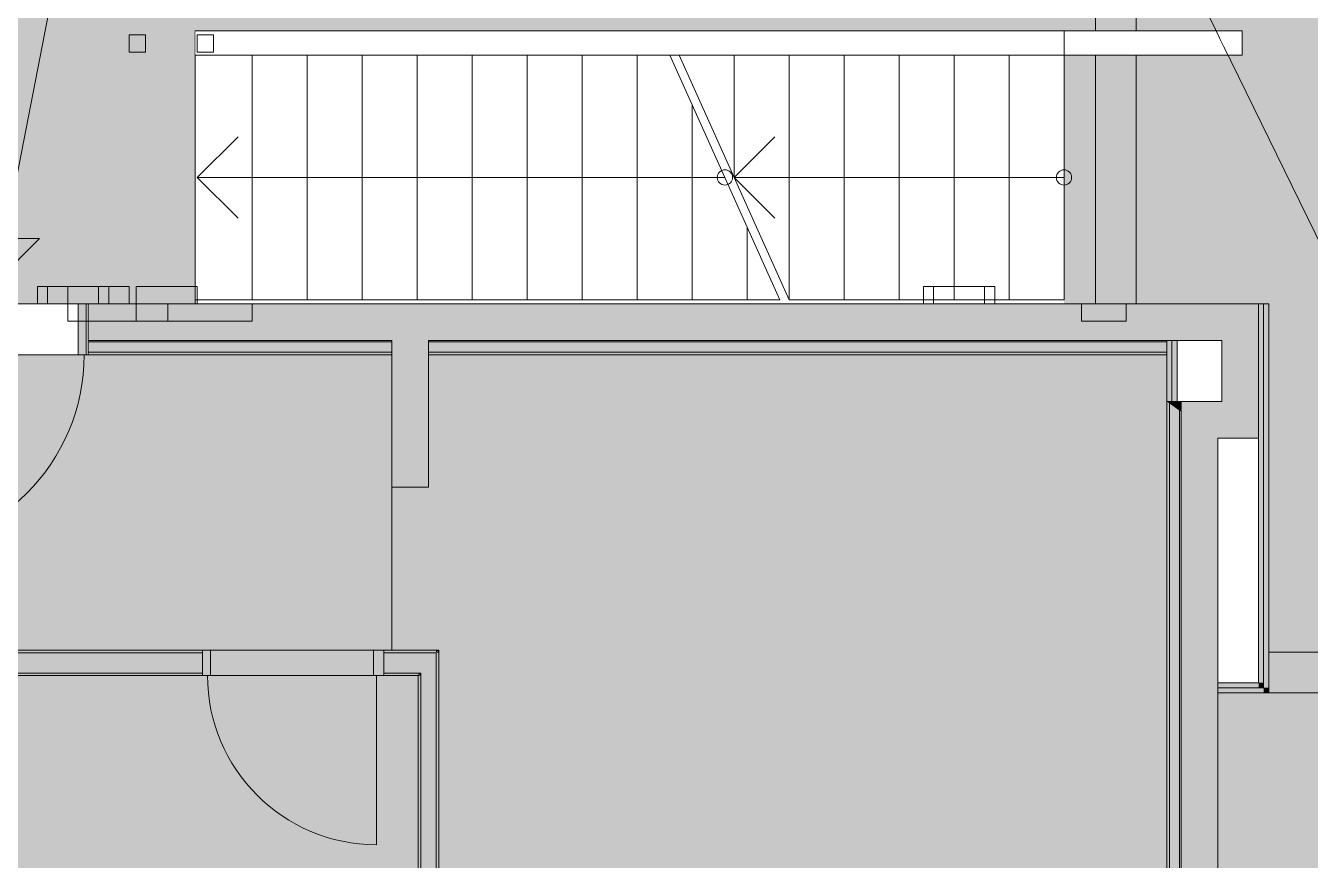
# Model space of a CAD drawing. Header units: metres. Extents: x -3.9 to 83, y -38 to 6.2.
# Drawn here: x 68.78 to 75.09, y -14.06 to -9.96 of the extents above; entities that cross this region are included whole.
import ezdxf

# ---------------------------------------------------------------- set-up
doc = ezdxf.new("R2010")
doc.units = ezdxf.units.M
doc.header["$MEASUREMENT"] = 0
doc.set_wipeout_variables(frame=1)
for name, pattern in [('Dampfsperre', [0.003, 0.0015, -0.0015]), ('Schnittlinie', [0.006, 0.003, -0.0015, 0, -0.0015]), ('Untersicht', [0.001, 0.0005, -0.0005]), ('Wipeout_Contour', [1, 0, -1])]:
    doc.linetypes.add(name, pattern=pattern)
for name, color, linetype in [('0._Erdgeschoß PP Icon_3_0', 7, 'Continuous'), ('0._Erdgeschoß PP Icon_3_120 Wand Innen tragend', 7, 'Continuous'), ('0._Erdgeschoß PP Icon_3_130 Wand Innen', 7, 'Continuous'), ('0._Erdgeschoß PP Icon_3_170 Schachtwände', 7, 'Continuous'), ('0._Erdgeschoß PP Icon_3_230 Decke abgehaengt', 7, 'Continuous'), ('0._Erdgeschoß PP Icon_3_410 Treppe', 7, 'Continuous'), ('0._Erdgeschoß PP Icon_3_450 Absturzsicherung', 7, 'Continuous'), ('0._Erdgeschoß PP Icon_3_710 Gelände', 7, 'Continuous'), ('0._Erdgeschoß PP Icon_3_810 Raum', 7, 'Continuous'), ('0._Erdgeschoß PP Icon_3_815 Raumbegrenzung', 7, 'Continuous'), ('0._Erdgeschoß PP Icon_3_905 VP Beschriftung Übersicht.Übersicht', 7, 'Continuous')]:
    doc.layers.add(name, color=color, linetype=linetype)

msp = doc.modelspace()

# ---------------------------------------------------------------- wipeouts: each hides what was drawn before it
at = {"color": 254, "linetype": 'Wipeout_Contour', "lineweight": 0, "ltscale": 298.646124}
msp.add_wipeout([(57.4619, 3.5109), (57.4619, -37.8391), (81.8426, -37.8391), (81.8426, 3.5109)], dxfattribs=at).dxf.layer = '0._Erdgeschoß PP Icon_3_0'

# ---------------------------------------------------------------- next in the draw order: hatches: boundary and pattern name
at = {"layer": '0._Erdgeschoß PP Icon_3_120 Wand Innen tragend', "linetype": 'Continuous', "lineweight": 0, "true_color": 0xffffff}
for points in [[(69.0802, -11.3254), (69.0402, -11.3254), (69.0402, -11.5754), (69.0802, -11.5754)], [(69.0902, -11.5129), (70.5802, -11.5129), (70.5802, -11.5054), (69.0902, -11.5054)], [(70.7602, -11.5129), (74.3852, -11.5129), (74.3852, -11.5054), (70.7602, -11.5054)], [(74.4477, -11.8504), (74.4552, -11.8558), (74.4552, -11.8054), (74.4477, -11.8054)], [(74.4477, -11.8504), (74.4477, -17.2404), (74.4552, -17.2404), (74.4552, -11.8558)]]:
    msp.add_hatch(color=7, dxfattribs=at).paths.add_polyline_path(points)
at = {"layer": '0._Erdgeschoß PP Icon_3_120 Wand Innen tragend', "linetype": 'Continuous', "lineweight": 0, "true_color": 0x000000}
for points in [[(70.5802, -11.3254), (69.0902, -11.3254), (69.0902, -11.5054), (70.5802, -11.5054)], [(70.5802, -11.3254), (70.5802, -12.2254), (70.7602, -12.2254), (70.7602, -11.3254)], [(70.7602, -11.5054), (74.3852, -11.5054), (74.3852, -11.3254), (70.7602, -11.3254)], [(74.6552, -11.3254), (74.3852, -11.3254), (74.3852, -11.5054), (74.6552, -11.5054)], [(74.6552, -11.5054), (74.8352, -11.5054), (74.8352, -11.3254)], [(74.6552, -11.3254), (74.6552, -11.5054), (74.8352, -11.3254)], [(69.0902, -11.5629), (70.5802, -11.5629), (70.5802, -11.5129), (69.0902, -11.5129)], [(70.7602, -11.5629), (74.3852, -11.5629), (74.3852, -11.5129), (70.7602, -11.5129)], [(74.8352, -11.8054), (74.8352, -11.5054), (74.6552, -11.5054), (74.6552, -11.8054)], [(69.0902, -11.5629), (69.0902, -11.5754), (70.5802, -11.5754), (70.5802, -11.5629)], [(70.7602, -11.5754), (74.3852, -11.5754), (74.3852, -11.5629), (70.7602, -11.5629)], [(74.3977, -11.8054), (74.3852, -11.8054), (74.3977, -11.8144)], [(74.3852, -11.8054), (74.3852, -17.2404), (74.3977, -17.2404), (74.3977, -11.8144)], [(74.3977, -11.8144), (74.4477, -11.8504), (74.4477, -11.8054), (74.3977, -11.8054)], [(74.3977, -11.8144), (74.3977, -17.2404), (74.4477, -17.2404), (74.4477, -11.8504)], [(74.4552, -11.8054), (74.4552, -11.8558), (74.6352, -11.9854), (74.6352, -11.8054)], [(74.6352, -11.9854), (74.4552, -11.8558), (74.4552, -11.9854)], [(74.6352, -11.9854), (74.6552, -11.9854), (74.6552, -11.8054), (74.6352, -11.8054)], [(74.8352, -11.8054), (74.6552, -11.8054), (74.8352, -11.9854)], [(74.6552, -11.8054), (74.6552, -11.9854), (74.8352, -11.9854)], [(74.4552, -11.9854), (74.4552, -17.2404), (74.6352, -17.2404), (74.6352, -11.9854)]]:
    msp.add_hatch(color=18, dxfattribs=at).paths.add_polyline_path(points)
at = {"layer": '0._Erdgeschoß PP Icon_3_130 Wand Innen', "linetype": 'Continuous', "lineweight": 0, "true_color": 0x000000}
for points in [[(68.0102, -13.0254), (68.0102, -13.0379), (69.6502, -13.0379), (69.6502, -13.0254)], [(68.0102, -13.0379), (68.0102, -13.1379), (69.6502, -13.1379), (69.6502, -13.0379)], [(70.5402, -13.0254), (70.5402, -13.0379), (70.7977, -13.0379), (70.7977, -13.0254)], [(70.5402, -13.1379), (70.7202, -13.1379), (70.7227, -13.1347), (70.7227, -13.0379), (70.5402, -13.0379)], [(70.7227, -13.1347), (70.7977, -13.041), (70.7977, -13.0379), (70.7227, -13.0379)], [(70.7977, -13.1379), (70.7977, -13.041), (70.7227, -13.1347), (70.7227, -13.1379)], [(70.8102, -13.0254), (70.7977, -13.0254), (70.7977, -13.0379)], [(70.8002, -13.0379), (70.7977, -13.041), (70.7977, -17.2404), (70.8102, -17.2404), (70.8102, -13.0379)], [(70.8002, -13.0379), (70.8102, -13.0379), (70.8102, -13.0254)], [(68.0102, -13.1379), (68.0102, -13.1504), (69.6502, -13.1504), (69.6502, -13.1379)], [(70.5402, -13.1379), (70.5402, -13.1504), (70.7102, -13.1504), (70.7102, -13.1379)], [(70.7102, -13.1504), (70.7202, -13.1379), (70.7102, -13.1379)], [(70.7102, -13.1504), (70.7227, -13.1504), (70.7227, -13.1379)], [(70.7102, -13.1504), (70.7102, -17.2404), (70.7227, -17.2404), (70.7227, -13.1504)], [(70.7227, -13.1379), (70.7227, -17.2404), (70.7977, -17.2404), (70.7977, -13.1379)]]:
    msp.add_hatch(color=18, dxfattribs=at).paths.add_polyline_path(points)
at = {"layer": '0._Erdgeschoß PP Icon_3_130 Wand Innen', "linetype": 'Continuous', "lineweight": 13, "true_color": 0xe8e2dc}
msp.add_hatch(color=254, dxfattribs=at).paths.add_polyline_path([(70.5402, -13.1504), (70.5402, -13.0254), (69.6502, -13.0254), (69.6502, -13.1504)])
at = {"layer": '0._Erdgeschoß PP Icon_3_130 Wand Innen', "linetype": 'Continuous', "lineweight": 0, "true_color": 0xffffff}
for points in [[(69.6502, -13.0254), (69.6502, -13.1504), (69.6902, -13.1504), (69.6902, -13.0254)], [(70.5402, -13.1504), (70.5402, -13.0254), (70.4902, -13.0254), (70.4902, -13.1504)]]:
    msp.add_hatch(color=7, dxfattribs=at).paths.add_polyline_path(points)
at = {"layer": '0._Erdgeschoß PP Icon_3_170 Schachtwände', "linetype": 'Continuous', "lineweight": 0, "true_color": 0x000000}
for points in [[(74.8602, -13.1854), (74.8602, -11.3254), (74.8352, -11.3254), (74.8352, -13.1854)], [(74.8852, -13.2104), (74.8852, -11.3254), (74.8602, -11.3254), (74.8602, -13.2104)], [(74.3852, -11.5054), (74.3852, -11.8054), (74.4102, -11.8054), (74.4102, -11.5054)], [(74.4102, -11.5054), (74.4102, -11.8054), (74.4352, -11.8054), (74.4352, -11.5054)], [(74.8352, -13.1854), (74.6352, -13.1854), (74.6352, -13.2104), (74.8352, -13.2104)], [(74.8602, -13.2104), (74.6352, -13.2104), (74.6352, -13.2354), (74.8602, -13.2354)], [(74.8352, -13.1854), (74.8602, -13.2104), (74.8602, -13.1854)], [(74.8352, -13.2104), (74.8602, -13.2104), (74.8352, -13.1854)], [(74.8602, -13.2104), (74.8852, -13.2354), (74.8852, -13.2104)], [(74.8602, -13.2354), (74.8852, -13.2354), (74.8602, -13.2104)]]:
    msp.add_hatch(color=18, dxfattribs=at).paths.add_polyline_path(points)
at = {"layer": '0._Erdgeschoß PP Icon_3_810 Raum', "linetype": 'Continuous', "lineweight": 0, "true_color": 0x191919}
msp.add_hatch(color=250, dxfattribs=at).paths.add_polyline_path([(76.2152, -15.2354), (76.2152, -8.7754), (76.2152, -5.6604), (74.4602, -5.6604), (74.4602, -8.0254), (74.7102, -8.0254), (74.7102, -8.7754), (74.4602, -8.7754), (72.0002, -8.7754), (72.0002, -8.5954), (72.0002, -8.5879), (71.8402, -8.5879), (71.8402, -8.5654), (70.1602, -8.5654), (70.1602, -8.5879), (70.0002, -8.5879), (70.0002, -8.7754), (69.3702, -8.7754), (67.9102, -8.7754), (67.9102, -9.6854), (67.9102, -11.0754), (67.9102, -11.3254), (69.6152, -11.3254), (69.6152, -9.9854), (73.8802, -9.9854), (73.8802, -11.3254), (74.3852, -11.3254), (74.8352, -11.3254), (74.8852, -11.3254), (74.8852, -13.2354), (74.6352, -13.2354), (74.6352, -17.2404), (76.2152, -17.2404)])
at = {"layer": '0._Erdgeschoß PP Icon_3_810 Raum', "linetype": 'Continuous', "lineweight": 13, "true_color": 0xe8e2dc}
for points in [[(67.9102, -11.5754), (67.9102, -13.0254), (68.0102, -13.0254), (70.5802, -13.0254), (70.5802, -12.2254), (70.5802, -11.5754)], [(74.3852, -17.2404), (74.3852, -11.8054), (74.3852, -11.5754), (70.7602, -11.5754), (70.7602, -12.2254), (70.5802, -12.2254), (70.5802, -13.0254), (70.8102, -13.0254), (70.8102, -17.2404)], [(68.0102, -13.1504), (68.0102, -17.2404), (70.7102, -17.2404), (70.7102, -13.1504)]]:
    msp.add_hatch(color=254, dxfattribs=at).paths.add_polyline_path(points)
at = {"layer": '0._Erdgeschoß PP Icon_3_905 VP Beschriftung Übersicht.Übersicht', "linetype": 'Continuous', "lineweight": 0, "true_color": 0x000000}
msp.add_hatch(color=18, dxfattribs=at).paths.add_polyline_path([(68.8502, -11.0054), (68.3502, -11.0054), (68.6002, -11.2554)])

# ---------------------------------------------------------------- next in the draw order: linework, layer by layer
at = {"layer": '0._Erdgeschoß PP Icon_3_120 Wand Innen tragend', "color": 7, "linetype": 'Dampfsperre', "lineweight": 13, "ltscale": 1000}
for p, q in [((69.0902, -11.3254), (68.0902, -11.3254)), ((69.0902, -11.5754), (68.0902, -11.5754))]:
    msp.add_line(p, q, dxfattribs=at)
at = {"layer": '0._Erdgeschoß PP Icon_3_120 Wand Innen tragend', "color": 8, "linetype": 'Continuous', "lineweight": 13, "ltscale": 1000}
for p, q in [((69.0802, -11.3254), (69.0402, -11.3254)), ((69.0402, -11.3254), (69.0402, -11.5754)), ((69.0802, -11.5754), (69.0802, -11.3254)), ((69.0402, -11.5754), (69.0802, -11.5754))]:
    msp.add_line(p, q, dxfattribs=at)
at = {"layer": '0._Erdgeschoß PP Icon_3_120 Wand Innen tragend', "color": 7, "linetype": 'Continuous', "lineweight": 18, "ltscale": 1000}
for p, q in [((69.0902, -11.3254), (69.0902, -11.5054)), ((69.0902, -11.3254), (69.0902, -11.5054)), ((69.0902, -11.3254), (69.0902, -11.5054)), ((69.0902, -11.5054), (70.5802, -11.5054)), ((70.7602, -11.5054), (74.3852, -11.5054)), ((74.4552, -11.8558), (74.4552, -11.8054)), ((74.4552, -11.8558), (74.4552, -11.9854)), ((74.4552, -11.9854), (74.4552, -17.2404))]:
    msp.add_line(p, q, dxfattribs=at)
at = {"layer": '0._Erdgeschoß PP Icon_3_120 Wand Innen tragend', "color": 7, "linetype": 'Continuous', "lineweight": 13, "ltscale": 1000}
for p, q in [((69.0902, -11.5054), (69.0902, -11.5129)), ((69.0902, -11.5054), (69.0902, -11.5129)), ((69.0902, -11.5054), (69.0902, -11.5129)), ((69.0902, -11.5129), (70.5802, -11.5129)), ((69.0902, -11.5129), (69.0902, -11.5629)), ((69.0902, -11.5129), (69.0902, -11.5629)), ((69.0902, -11.5129), (69.0902, -11.5629)), ((70.5802, -11.5129), (70.5802, -11.5054)), ((70.5802, -11.5629), (70.5802, -11.5129)), ((70.7602, -11.5054), (70.7602, -11.5129)), ((70.7602, -11.5129), (70.7602, -11.5629)), ((70.7602, -11.5129), (74.3852, -11.5129)), ((69.0902, -11.5629), (70.5802, -11.5629)), ((69.0902, -11.5629), (69.0902, -11.5754)), ((69.0902, -11.5629), (69.0902, -11.5754)), ((69.0902, -11.5629), (69.0902, -11.5754)), ((70.5802, -11.5754), (70.5802, -11.5629)), ((70.7602, -11.5629), (70.7602, -11.5754)), ((70.7602, -11.5629), (74.3852, -11.5629)), ((74.3977, -11.8144), (74.3977, -11.8054)), ((74.3977, -11.8144), (74.3977, -17.2404)), ((74.4477, -11.8504), (74.4477, -11.8054)), ((74.4477, -11.8504), (74.4477, -17.2404))]:
    msp.add_line(p, q, dxfattribs=at)
at = {"layer": '0._Erdgeschoß PP Icon_3_120 Wand Innen tragend', "color": 7, "linetype": 'Continuous', "lineweight": 18, "ltscale": 1000, "flags": 128}
for points in [[(70.5802, -11.3254), (69.0902, -11.3254)], [(70.7602, -11.3254), (70.5802, -11.3254)], [(74.3852, -11.3254), (70.7602, -11.3254)], [(74.8352, -11.3254), (74.3852, -11.3254)], [(74.8352, -11.3254), (74.8352, -11.5054)], [(70.5802, -11.5054), (70.5802, -12.2254)], [(70.7602, -12.2254), (70.7602, -11.5054)], [(74.3852, -11.5054), (74.6552, -11.5054)], [(74.6552, -11.5054), (74.6552, -11.8054)], [(74.8352, -11.8054), (74.8352, -11.5054)], [(74.4552, -11.8054), (74.6352, -11.8054)], [(74.6552, -11.8054), (74.6352, -11.8054)], [(74.8352, -11.9854), (74.8352, -11.8054)], [(74.6352, -17.2404), (74.6352, -11.9854)], [(74.6352, -11.9854), (74.8352, -11.9854)], [(70.5802, -12.2254), (70.7602, -12.2254)]]:
    msp.add_lwpolyline(points, dxfattribs=at)
at = {"layer": '0._Erdgeschoß PP Icon_3_120 Wand Innen tragend', "color": 7, "linetype": 'Continuous', "lineweight": 13, "ltscale": 1000, "flags": 128}
for points in [[(74.3852, -11.5129), (74.3852, -11.5054)], [(74.3852, -11.5629), (74.3852, -11.5129)], [(69.0902, -11.5754), (70.5802, -11.5754)], [(70.7602, -11.5754), (74.3852, -11.5754)], [(74.3852, -11.5754), (74.3852, -11.5629)], [(74.3852, -11.8054), (74.3977, -11.8054)], [(74.3852, -11.8054), (74.3852, -17.2404)], [(74.3977, -11.8054), (74.4477, -11.8054)], [(74.4477, -11.8054), (74.4552, -11.8054)]]:
    msp.add_lwpolyline(points, dxfattribs=at)
at = {"layer": '0._Erdgeschoß PP Icon_3_120 Wand Innen tragend', "color": 8, "linetype": 'Continuous', "lineweight": 0, "ltscale": 1000}
msp.add_arc((68.1102, -11.5754), 0.96, 270, 0, dxfattribs=at)
at = {"layer": '0._Erdgeschoß PP Icon_3_130 Wand Innen', "color": 7, "linetype": 'Continuous', "lineweight": 18, "ltscale": 1000}
for p, q in [((69.6502, -13.0379), (68.0102, -13.0379)), ((69.6502, -13.0379), (69.6502, -13.0254)), ((69.6502, -13.0379), (69.6502, -13.0254)), ((69.6502, -13.0379), (69.6502, -13.0254)), ((69.6502, -13.1379), (69.6502, -13.0379)), ((69.6502, -13.1379), (69.6502, -13.0379)), ((69.6502, -13.1379), (69.6502, -13.0379)), ((70.5402, -13.0379), (70.5402, -13.0254)), ((70.5402, -13.0379), (70.5402, -13.0254)), ((70.5402, -13.0379), (70.5402, -13.0254)), ((70.7227, -13.0379), (70.5402, -13.0379)), ((70.5402, -13.1379), (70.5402, -13.0379)), ((70.5402, -13.1379), (70.5402, -13.0379)), ((70.5402, -13.1379), (70.5402, -13.0379)), ((70.7977, -13.0379), (70.7227, -13.0379)), ((70.7977, -13.0379), (70.7227, -13.0379)), ((70.7977, -13.0379), (70.7977, -13.041)), ((70.7977, -13.1379), (70.7977, -13.041)), ((68.0102, -13.1379), (69.6502, -13.1379)), ((69.6502, -13.1504), (69.6502, -13.1379)), ((69.6502, -13.1504), (69.6502, -13.1379)), ((69.6502, -13.1504), (69.6502, -13.1379)), ((70.5402, -13.1379), (70.7102, -13.1379)), ((70.5402, -13.1504), (70.5402, -13.1379)), ((70.5402, -13.1504), (70.5402, -13.1379)), ((70.5402, -13.1504), (70.5402, -13.1379)), ((70.7202, -13.1379), (70.7102, -13.1379)), ((70.7202, -13.1379), (70.7102, -13.1379)), ((70.7227, -13.1379), (70.7202, -13.1379)), ((70.7227, -13.1379), (70.7202, -13.1379)), ((70.7227, -13.1379), (70.7227, -17.2404)), ((70.7977, -17.2404), (70.7977, -13.1379))]:
    msp.add_line(p, q, dxfattribs=at)
at = {"layer": '0._Erdgeschoß PP Icon_3_130 Wand Innen', "color": 7, "linetype": 'Schnittlinie', "lineweight": 13, "ltscale": 1000}
for p, q in [((69.6502, -13.0254), (70.5402, -13.0254)), ((69.6502, -13.1504), (70.5402, -13.1504))]:
    msp.add_line(p, q, dxfattribs=at)
at = {"layer": '0._Erdgeschoß PP Icon_3_130 Wand Innen', "color": 8, "linetype": 'Continuous', "lineweight": 13, "ltscale": 1000}
for p, q in [((69.6502, -13.0254), (69.6902, -13.0254)), ((69.6502, -13.1504), (69.6502, -13.0254)), ((69.6902, -13.0254), (69.6902, -13.1504)), ((70.4902, -13.1504), (70.4902, -13.0254)), ((70.4902, -13.0254), (70.5402, -13.0254)), ((70.5402, -13.0254), (70.5402, -13.1504)), ((69.6902, -13.1504), (69.6502, -13.1504)), ((70.5402, -13.1504), (70.4902, -13.1504))]:
    msp.add_line(p, q, dxfattribs=at)
at = {"layer": '0._Erdgeschoß PP Icon_3_130 Wand Innen', "color": 8, "linetype": 'Continuous', "lineweight": 0, "ltscale": 1000}
msp.add_line((70.5052, -13.1504), (70.5052, -13.9804), dxfattribs=at)
at = {"layer": '0._Erdgeschoß PP Icon_3_130 Wand Innen', "color": 7, "linetype": 'Continuous', "lineweight": 18, "ltscale": 1000, "flags": 128}
for points in [[(69.6502, -13.0254), (68.0102, -13.0254)], [(70.7977, -13.0254), (70.5402, -13.0254)], [(70.8102, -13.0254), (70.7977, -13.0254)], [(70.8102, -17.2404), (70.8102, -13.0254)], [(68.0102, -13.1504), (69.6502, -13.1504)], [(70.5402, -13.1504), (70.7102, -13.1504)], [(70.7102, -13.1504), (70.7102, -17.2404)]]:
    msp.add_lwpolyline(points, dxfattribs=at)
at = {"layer": '0._Erdgeschoß PP Icon_3_130 Wand Innen', "color": 8, "linetype": 'Continuous', "lineweight": 0, "ltscale": 1000}
msp.add_arc((70.5052, -13.1504), 0.83, 180, 270, dxfattribs=at)
at = {"layer": '0._Erdgeschoß PP Icon_3_170 Schachtwände', "color": 7, "linetype": 'Continuous', "lineweight": 18, "ltscale": 1000}
for p, q in [((74.8602, -13.1854), (74.8602, -11.3254)), ((74.4102, -11.5054), (74.4102, -11.8054)), ((74.6352, -13.2104), (74.8352, -13.2104)), ((74.8352, -13.2104), (74.8602, -13.2104)), ((74.8602, -13.2104), (74.8602, -13.1854))]:
    msp.add_line(p, q, dxfattribs=at)
at = {"layer": '0._Erdgeschoß PP Icon_3_170 Schachtwände', "color": 7, "linetype": 'Continuous', "lineweight": 18, "ltscale": 1000, "flags": 128}
for points in [[(74.8352, -11.3254), (74.8352, -13.1854)], [(74.8602, -11.3254), (74.8352, -11.3254)], [(74.8852, -11.3254), (74.8602, -11.3254)], [(74.8852, -13.2104), (74.8852, -11.3254)], [(74.4352, -11.5054), (74.3852, -11.5054)], [(74.3852, -11.5054), (74.3852, -11.8054)], [(74.4352, -11.8054), (74.4352, -11.5054)], [(74.3852, -11.8054), (74.4352, -11.8054)], [(74.8352, -13.1854), (74.6352, -13.1854)], [(74.6352, -13.2104), (74.6352, -13.1854)], [(74.6352, -13.2354), (74.6352, -13.2104)], [(74.6352, -13.2354), (74.8852, -13.2354)], [(74.8852, -13.2354), (74.8852, -13.2104)]]:
    msp.add_lwpolyline(points, dxfattribs=at)
at = {"layer": '0._Erdgeschoß PP Icon_3_230 Decke abgehaengt', "color": 8, "linetype": 'Schnittlinie', "lineweight": 13, "ltscale": 1000, "flags": 128}
for points in [[(74.0352, -11.3254), (74.8852, -11.3254), (74.8852, -13.2354), (76.2152, -13.2354), (76.2152, -8.6754), (74.7102, -8.6754), (74.7102, -8.7754), (74.0352, -8.7754)], [(74.6352, -17.2504), (76.2152, -17.2504), (76.2152, -13.2354), (74.6352, -13.2354)]]:
    msp.add_lwpolyline(points, close=True, dxfattribs=at)
at = {"layer": '0._Erdgeschoß PP Icon_3_230 Decke abgehaengt', "color": 7, "linetype": 'Schnittlinie', "lineweight": 13, "ltscale": 1000, "flags": 128}
for points in [[(74.0352, -8.7754), (74.0352, -11.3254)], [(74.2352, -11.3254), (74.2352, -8.7754)], [(74.0602, -11.3254), (74.0352, -11.3254)], [(74.0852, -11.3254), (74.0602, -11.3254)], [(74.1352, -11.3254), (74.0852, -11.3254)], [(74.2352, -11.3254), (74.1352, -11.3254)], [(76.2152, -13.0354), (74.8852, -13.0354)], [(74.8852, -13.0604), (74.8852, -13.0354)], [(74.8852, -13.0854), (74.8852, -13.0604)], [(74.8852, -13.1354), (74.8852, -13.0854)], [(74.8852, -13.2354), (74.8852, -13.1354)], [(74.8852, -13.2354), (76.2152, -13.2354)]]:
    msp.add_lwpolyline(points, dxfattribs=at)
at = {"layer": '0._Erdgeschoß PP Icon_3_410 Treppe', "color": 7, "linetype": 'Continuous', "lineweight": 18, "ltscale": 1000}
for p, q in [((69.6252, -10.1054), (69.6152, -10.1054)), ((69.6152, -10.1054), (69.6152, -11.3054)), ((69.8952, -10.1054), (69.6252, -10.1054)), ((70.1652, -10.1054), (69.8952, -10.1054)), ((69.8952, -10.1054), (69.8952, -11.3054)), ((69.8952, -11.3054), (69.8952, -10.1054)), ((70.4352, -10.1054), (70.1652, -10.1054)), ((70.1652, -10.1054), (70.1652, -11.3054)), ((70.1652, -11.3054), (70.1652, -10.1054)), ((70.7052, -10.1054), (70.4352, -10.1054)), ((70.4352, -10.1054), (70.4352, -11.3054)), ((70.4352, -11.3054), (70.4352, -10.1054)), ((70.9752, -10.1054), (70.7052, -10.1054)), ((70.7052, -10.1054), (70.7052, -11.3054)), ((70.7052, -11.3054), (70.7052, -10.1054)), ((71.2452, -10.1054), (70.9752, -10.1054)), ((70.9752, -10.1054), (70.9752, -11.3054)), ((70.9752, -11.3054), (70.9752, -10.1054)), ((71.5152, -10.1054), (71.2452, -10.1054)), ((71.2452, -10.1054), (71.2452, -11.3054)), ((71.2452, -11.3054), (71.2452, -10.1054)), ((71.7852, -10.1054), (71.5152, -10.1054)), ((71.5152, -10.1054), (71.5152, -11.3054)), ((71.5152, -11.3054), (71.5152, -10.1054)), ((71.9456, -10.1054), (71.7852, -10.1054)), ((71.7852, -10.1054), (71.7852, -11.3054)), ((71.7852, -11.3054), (71.7852, -10.1054)), ((72.4856, -11.3054), (71.9456, -10.1054)), ((72.0552, -10.3491), (72.0552, -11.3054)), ((72.0552, -11.3054), (72.0552, -10.3491)), ((72.3252, -10.9491), (72.3252, -11.3054)), ((72.3252, -11.3054), (72.3252, -10.9491)), ((69.6152, -11.3054), (69.6252, -11.3054)), ((69.6252, -11.3054), (69.8952, -11.3054)), ((69.8952, -11.3054), (70.1652, -11.3054)), ((70.1652, -11.3054), (70.4352, -11.3054)), ((70.4352, -11.3054), (70.7052, -11.3054)), ((70.7052, -11.3054), (70.9752, -11.3054)), ((70.9752, -11.3054), (71.2452, -11.3054)), ((71.2452, -11.3054), (71.5152, -11.3054)), ((71.5152, -11.3054), (71.7852, -11.3054)), ((71.7852, -11.3054), (72.0552, -11.3054)), ((72.0552, -11.3054), (72.3252, -11.3054)), ((72.3252, -11.3054), (72.4856, -11.3054)), ((72.5302, -11.3054), (72.8002, -11.3054)), ((72.8002, -11.3054), (73.0702, -11.3054)), ((73.0702, -11.3054), (73.3402, -11.3054)), ((73.3402, -11.3054), (73.6102, -11.3054)), ((73.6102, -11.3054), (73.8802, -11.3054))]:
    msp.add_line(p, q, dxfattribs=at)
at = {"layer": '0._Erdgeschoß PP Icon_3_410 Treppe', "color": 7, "linetype": 'Continuous', "lineweight": 13, "ltscale": 1000}
for p, q in [((69.8252, -10.5054), (69.6252, -10.7054)), ((72.4602, -10.5054), (72.2602, -10.7054)), ((69.8952, -10.7054), (69.6252, -10.7054)), ((69.6252, -10.7054), (69.8252, -10.9054)), ((72.2156, -10.7054), (69.8952, -10.7054)), ((73.6102, -10.7054), (72.2602, -10.7054)), ((72.2602, -10.7054), (72.4602, -10.9054)), ((73.8802, -10.7054), (73.6102, -10.7054))]:
    msp.add_line(p, q, dxfattribs=at)
at = {"layer": '0._Erdgeschoß PP Icon_3_410 Treppe', "color": 255, "linetype": 'Schnittlinie', "lineweight": 0, "ltscale": 1000, "flags": 128}
for points in [[(69.2902, -10.0904), (69.3702, -10.0904), (69.3702, -10.0054), (69.2902, -10.0054)], [(69.2902, -11.3254), (69.4802, -11.3254), (69.4802, -11.4104), (68.9902, -11.4104), (68.9902, -11.3254)]]:
    msp.add_lwpolyline(points, close=True, dxfattribs=at)
at = {"layer": '0._Erdgeschoß PP Icon_3_410 Treppe', "color": 255, "linetype": 'Continuous', "lineweight": 0, "ltscale": 1000, "flags": 128}
for points in [[(73.7802, -10.0904), (73.8802, -10.0904), (73.8802, -10.0054), (73.7802, -10.0054)], [(73.8302, -10.0904), (73.8502, -10.0904), (73.8802, -10.0904), (73.8802, -10.0479), (73.8302, -10.0479)], [(69.6252, -11.3254), (69.8952, -11.3254), (69.8952, -11.4104), (69.3252, -11.4104), (69.3252, -11.3254)], [(73.9653, -11.3254), (74.1553, -11.3254), (74.1853, -11.3257), (74.1853, -11.4104), (73.9653, -11.4104)]]:
    msp.add_lwpolyline(points, close=True, dxfattribs=at)
at = {"layer": '0._Erdgeschoß PP Icon_3_410 Treppe', "color": 7, "linetype": 'Continuous', "lineweight": 13, "ltscale": 1000, "flags": 128}
for points in [[(72.2156, -10.6679, 1), (72.2156, -10.7429, 1)], [(73.8802, -10.6679, 1), (73.8802, -10.7429, 1)]]:
    msp.add_lwpolyline(points, format="xyb", close=True, dxfattribs=at)
at = {"layer": '0._Erdgeschoß PP Icon_3_450 Absturzsicherung', "color": 7, "linetype": 'Continuous', "lineweight": 13, "ltscale": 1000, "true_color": 0xf4f4f4, "flags": 128}
for points in [[(68.8402, -11.3254), (69.1402, -11.3254), (69.1402, -11.2404), (68.8402, -11.2404)], [(68.8902, -11.3254), (69.1902, -11.3254), (69.1902, -11.2404), (68.8902, -11.2404)], [(68.8902, -11.3254), (69.1902, -11.3254), (69.1902, -11.2404), (68.8902, -11.2404)], [(68.8902, -11.3254), (69.1902, -11.3254), (69.1902, -11.2404), (68.8902, -11.2404)], [(68.9902, -11.3254), (69.2902, -11.3254), (69.2902, -11.2404), (68.9902, -11.2404)], [(69.3252, -11.3254), (69.6252, -11.3254), (69.6252, -11.2404), (69.3252, -11.2404)], [(73.1902, -11.3254), (73.4902, -11.3254), (73.4902, -11.2404), (73.1902, -11.2404)], [(73.2402, -11.3254), (73.5402, -11.3254), (73.5402, -11.2404), (73.2402, -11.2404)], [(73.2402, -11.3254), (73.5402, -11.3254), (73.5402, -11.2404), (73.2402, -11.2404)], [(73.2402, -11.3254), (73.5402, -11.3254), (73.5402, -11.2404), (73.2402, -11.2404)]]:
    msp.add_lwpolyline(points, close=True, dxfattribs=at)
at = {"layer": '0._Erdgeschoß PP Icon_3_710 Gelände', "color": 83, "linetype": 'Continuous', "lineweight": 13, "ltscale": 1000, "true_color": 0x89cd89}
msp.add_line((67.7039, -16.0206), (70.3229, -2.5506), dxfattribs=at)
at = {"layer": '0._Erdgeschoß PP Icon_3_815 Raumbegrenzung', "color": 8, "linetype": 'Schnittlinie', "lineweight": 13, "ltscale": 1000}
msp.add_line((70.5802, -13.0254), (70.5802, -12.2254), dxfattribs=at)
at = {"layer": '0._Erdgeschoß PP Icon_3_905 VP Beschriftung Übersicht.Übersicht', "color": 7, "linetype": 'Untersicht', "lineweight": 13, "ltscale": 1000, "flags": 128}
msp.add_lwpolyline([(68.8502, -11.0054), (68.6002, -11.2554), (68.3502, -11.0054)], close=True, dxfattribs=at)

# ---------------------------------------------------------------- next in the draw order: wipeouts: each hides what was drawn before it
at = {"color": 254, "linetype": 'Wipeout_Contour', "lineweight": 0, "ltscale": 289.782601}
msp.add_wipeout([(73.8802, -9.9854), (69.6152, -9.9854), (69.6152, -10.0154), (73.8802, -10.0154)], dxfattribs=at).dxf.layer = '0._Erdgeschoß PP Icon_3_450 Absturzsicherung'
at = {"color": 254, "linetype": 'Wipeout_Contour', "lineweight": 0, "ltscale": 289.832627}
msp.add_wipeout([(69.6152, -10.1054), (73.8802, -10.1054), (73.8802, -10.0754), (69.6152, -10.0754)], dxfattribs=at).dxf.layer = '0._Erdgeschoß PP Icon_3_450 Absturzsicherung'

# ---------------------------------------------------------------- next in the draw order: wipeouts: each hides what was drawn before it
at = {"color": 254, "linetype": 'Wipeout_Contour', "lineweight": 0, "ltscale": 289.793637}
msp.add_wipeout([(73.8802, -10.0154), (69.6152, -10.0154), (69.6152, -10.0254), (73.8802, -10.0254)], dxfattribs=at).dxf.layer = '0._Erdgeschoß PP Icon_3_450 Absturzsicherung'
at = {"color": 254, "linetype": 'Wipeout_Contour', "lineweight": 0, "ltscale": 289.821429}
msp.add_wipeout([(69.6152, -10.0754), (73.8802, -10.0754), (73.8802, -10.0654), (69.6152, -10.0654)], dxfattribs=at).dxf.layer = '0._Erdgeschoß PP Icon_3_450 Absturzsicherung'

# ---------------------------------------------------------------- next in the draw order: linework, layer by layer
at = {"layer": '0._Erdgeschoß PP Icon_3_450 Absturzsicherung', "color": 7, "linetype": 'Continuous', "lineweight": 18, "ltscale": 1000, "flags": 128}
for points in [[(73.8802, -9.9854), (69.6152, -9.9854)], [(69.6152, -10.1054), (73.8802, -10.1054)]]:
    msp.add_lwpolyline(points, dxfattribs=at)

# ---------------------------------------------------------------- next in the draw order: wipeouts: each hides what was drawn before it
at = {"color": 254, "linetype": 'Wipeout_Contour', "lineweight": 0, "ltscale": 289.807583}
msp.add_wipeout([(69.6152, -10.0654), (73.8802, -10.0654), (73.8802, -10.0254), (69.6152, -10.0254)], dxfattribs=at).dxf.layer = '0._Erdgeschoß PP Icon_3_450 Absturzsicherung'

# ---------------------------------------------------------------- next in the draw order: linework, layer by layer
at = {"layer": '0._Erdgeschoß PP Icon_3_450 Absturzsicherung', "color": 7, "linetype": 'Continuous', "lineweight": 18, "ltscale": 1000, "flags": 128}
for points in [[(73.8802, -10.0154), (73.8802, -9.9854)], [(73.8802, -10.0254), (73.8802, -10.0154)], [(73.8802, -10.0654), (73.8802, -10.0254)], [(73.8802, -10.0754), (73.8802, -10.0654)], [(73.8802, -10.1054), (73.8802, -10.0754)]]:
    msp.add_lwpolyline(points, dxfattribs=at)

# ---------------------------------------------------------------- next in the draw order: wipeouts: each hides what was drawn before it
at = {"color": 254, "linetype": 'Wipeout_Contour', "lineweight": 0, "ltscale": 289.782601}
msp.add_wipeout([(73.8802, -9.9854), (69.6152, -9.9854), (69.6152, -10.0154), (73.8802, -10.0154)], dxfattribs=at).dxf.layer = '0._Erdgeschoß PP Icon_3_450 Absturzsicherung'
at = {"color": 254, "linetype": 'Wipeout_Contour', "lineweight": 0, "ltscale": 289.832627}
msp.add_wipeout([(69.6152, -10.1054), (73.8802, -10.1054), (73.8802, -10.0754), (69.6152, -10.0754)], dxfattribs=at).dxf.layer = '0._Erdgeschoß PP Icon_3_450 Absturzsicherung'

# ---------------------------------------------------------------- next in the draw order: wipeouts: each hides what was drawn before it
at = {"color": 254, "linetype": 'Wipeout_Contour', "lineweight": 0, "ltscale": 289.793637}
msp.add_wipeout([(73.8802, -10.0154), (69.6152, -10.0154), (69.6152, -10.0254), (73.8802, -10.0254)], dxfattribs=at).dxf.layer = '0._Erdgeschoß PP Icon_3_450 Absturzsicherung'
at = {"color": 254, "linetype": 'Wipeout_Contour', "lineweight": 0, "ltscale": 289.821429}
msp.add_wipeout([(69.6152, -10.0754), (73.8802, -10.0754), (73.8802, -10.0654), (69.6152, -10.0654)], dxfattribs=at).dxf.layer = '0._Erdgeschoß PP Icon_3_450 Absturzsicherung'

# ---------------------------------------------------------------- next in the draw order: linework, layer by layer
at = {"layer": '0._Erdgeschoß PP Icon_3_450 Absturzsicherung', "color": 7, "linetype": 'Continuous', "lineweight": 18, "ltscale": 1000, "flags": 128}
for points in [[(73.8802, -9.9854), (69.6152, -9.9854)], [(69.6152, -10.1054), (73.8802, -10.1054)]]:
    msp.add_lwpolyline(points, dxfattribs=at)

# ---------------------------------------------------------------- next in the draw order: wipeouts: each hides what was drawn before it
at = {"color": 254, "linetype": 'Wipeout_Contour', "lineweight": 0, "ltscale": 289.807583}
msp.add_wipeout([(69.6152, -10.0654), (73.8802, -10.0654), (73.8802, -10.0254), (69.6152, -10.0254)], dxfattribs=at).dxf.layer = '0._Erdgeschoß PP Icon_3_450 Absturzsicherung'

# ---------------------------------------------------------------- next in the draw order: linework, layer by layer
at = {"layer": '0._Erdgeschoß PP Icon_3_450 Absturzsicherung', "color": 7, "linetype": 'Continuous', "lineweight": 18, "ltscale": 1000, "flags": 128}
for points in [[(69.6152, -10.0154), (69.6152, -9.9854)], [(69.6152, -10.0254), (69.6152, -10.0154)], [(69.6152, -10.0654), (69.6152, -10.0254)], [(73.8802, -10.0154), (73.8802, -9.9854)], [(73.8802, -10.0254), (73.8802, -10.0154)], [(73.8802, -10.0654), (73.8802, -10.0254)], [(69.6152, -10.0754), (69.6152, -10.0654)], [(69.6152, -10.1054), (69.6152, -10.0754)], [(73.8802, -10.0754), (73.8802, -10.0654)], [(73.8802, -10.1054), (73.8802, -10.0754)]]:
    msp.add_lwpolyline(points, dxfattribs=at)

# ---------------------------------------------------------------- next in the draw order: wipeouts: each hides what was drawn before it
at = {"color": 254, "linetype": 'Wipeout_Contour', "lineweight": 0, "ltscale": 291.518471}
msp.add_wipeout([(74.7552, -9.9854), (69.6152, -9.9854), (69.6152, -10.0154), (74.7552, -10.0154)], dxfattribs=at).dxf.layer = '0._Erdgeschoß PP Icon_3_450 Absturzsicherung'
at = {"color": 254, "linetype": 'Wipeout_Contour', "lineweight": 0, "ltscale": 291.568232}
msp.add_wipeout([(69.6152, -10.1054), (74.7552, -10.1054), (74.7552, -10.0754), (69.6152, -10.0754)], dxfattribs=at).dxf.layer = '0._Erdgeschoß PP Icon_3_450 Absturzsicherung'

# ---------------------------------------------------------------- next in the draw order: wipeouts: each hides what was drawn before it
at = {"color": 254, "linetype": 'Wipeout_Contour', "lineweight": 0, "ltscale": 291.529448}
msp.add_wipeout([(74.7552, -10.0154), (69.6152, -10.0154), (69.6152, -10.0254), (74.7552, -10.0254)], dxfattribs=at).dxf.layer = '0._Erdgeschoß PP Icon_3_450 Absturzsicherung'
at = {"color": 254, "linetype": 'Wipeout_Contour', "lineweight": 0, "ltscale": 291.557093}
msp.add_wipeout([(69.6152, -10.0754), (74.7552, -10.0754), (74.7552, -10.0654), (69.6152, -10.0654)], dxfattribs=at).dxf.layer = '0._Erdgeschoß PP Icon_3_450 Absturzsicherung'

# ---------------------------------------------------------------- next in the draw order: linework, layer by layer
at = {"layer": '0._Erdgeschoß PP Icon_3_410 Treppe', "color": 7, "linetype": 'Continuous', "lineweight": 18, "ltscale": 1000}
for p, q in [((72.2602, -10.1054), (71.9902, -10.1054)), ((72.5302, -11.3054), (71.9902, -10.1054)), ((72.5302, -10.1054), (72.2602, -10.1054)), ((72.2602, -10.1054), (72.2602, -10.7054)), ((72.2602, -10.7054), (72.2602, -10.1054)), ((72.8002, -10.1054), (72.5302, -10.1054)), ((72.5302, -10.1054), (72.5302, -11.3054)), ((72.5302, -11.3054), (72.5302, -10.1054)), ((73.0702, -10.1054), (72.8002, -10.1054)), ((72.8002, -10.1054), (72.8002, -11.3054)), ((72.8002, -11.3054), (72.8002, -10.1054)), ((73.3402, -10.1054), (73.0702, -10.1054)), ((73.0702, -10.1054), (73.0702, -11.3054)), ((73.0702, -11.3054), (73.0702, -10.1054)), ((73.6102, -10.1054), (73.3402, -10.1054)), ((73.3402, -10.1054), (73.3402, -11.3054)), ((73.3402, -11.3054), (73.3402, -10.1054)), ((73.8802, -10.1054), (73.6102, -10.1054)), ((73.6102, -10.1054), (73.6102, -11.3054)), ((73.6102, -11.3054), (73.6102, -10.1054)), ((73.8802, -11.3054), (73.8802, -10.1054))]:
    msp.add_line(p, q, dxfattribs=at)
at = {"layer": '0._Erdgeschoß PP Icon_3_450 Absturzsicherung', "color": 7, "linetype": 'Continuous', "lineweight": 18, "ltscale": 1000, "flags": 128}
for points in [[(74.7552, -9.9854), (69.6152, -9.9854)], [(69.6152, -10.1054), (74.7552, -10.1054)]]:
    msp.add_lwpolyline(points, dxfattribs=at)

# ---------------------------------------------------------------- next in the draw order: wipeouts: each hides what was drawn before it
at = {"color": 254, "linetype": 'Wipeout_Contour', "lineweight": 0, "ltscale": 291.54332}
msp.add_wipeout([(69.6152, -10.0654), (74.7552, -10.0654), (74.7552, -10.0254), (69.6152, -10.0254)], dxfattribs=at).dxf.layer = '0._Erdgeschoß PP Icon_3_450 Absturzsicherung'

# ---------------------------------------------------------------- next in the draw order: linework, layer by layer
at = {"layer": '0._Erdgeschoß PP Icon_3_230 Decke abgehaengt', "color": 8, "linetype": 'Schnittlinie', "lineweight": 13, "ltscale": 1000}
msp.add_line((74.0352, -8.7754), (76.2152, -13.2354), dxfattribs=at)
at = {"layer": '0._Erdgeschoß PP Icon_3_410 Treppe', "color": 255, "linetype": 'Continuous', "lineweight": 0, "ltscale": 1000, "flags": 128}
msp.add_lwpolyline([(69.6252, -10.0904), (69.7052, -10.0904), (69.7052, -10.0054), (69.6252, -10.0054)], close=True, dxfattribs=at)
at = {"layer": '0._Erdgeschoß PP Icon_3_450 Absturzsicherung', "color": 7, "linetype": 'Continuous', "lineweight": 18, "ltscale": 1000, "flags": 128}
for points in [[(74.7552, -10.0154), (74.7552, -9.9854)], [(74.7552, -10.0254), (74.7552, -10.0154)], [(74.7552, -10.0654), (74.7552, -10.0254)], [(74.7552, -10.0754), (74.7552, -10.0654)], [(74.7552, -10.1054), (74.7552, -10.0754)]]:
    msp.add_lwpolyline(points, dxfattribs=at)
at = {"layer": '0._Erdgeschoß PP Icon_3_815 Raumbegrenzung', "color": 8, "linetype": 'Dampfsperre', "lineweight": 13, "ltscale": 1000, "flags": 128}
msp.add_lwpolyline([(69.6152, -9.9854), (73.8802, -9.9854), (73.8802, -11.3254), (69.6152, -11.3254)], close=True, dxfattribs=at)

doc.saveas('drawing.dxf')
